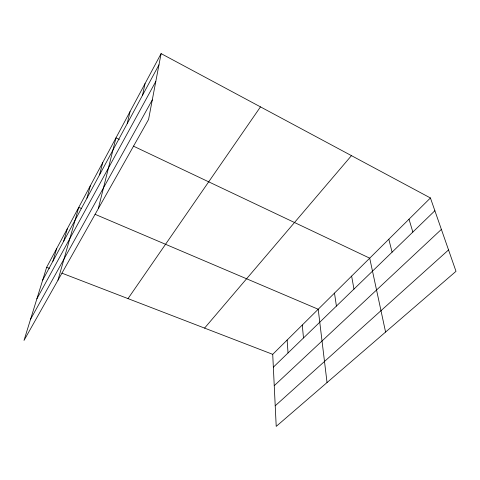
<?xml version="1.0" encoding="UTF-8"?>
<svg xmlns="http://www.w3.org/2000/svg" width="480" height="480" viewBox="0 0 480 480"><rect width="100%" height="100%" fill="white"/><g stroke="black" fill="none" stroke-linecap="round" stroke-linejoin="round"><path stroke-width="0.72" d="M161.106 53.61L148.554 119.502L24 340.452L46.65 267.276L161.106 53.61L430.428 197.97L456 271.32L276.216 426.39L272.724 354.342L430.428 197.97M142.542 95.244L145.032 83.616M127.23 123.594L130.026 111.636M98.28 208.68L115.974 137.868L119.31 139.446M99.522 174.888L102.792 162.468M86.946 198.168L90.408 185.586M57.966 280.2L78.744 207.36L81.462 208.512M63.66 241.278L67.422 228.498M52.86 261.276L56.742 248.436M42.666 280.146L158.97 64.836M36.876 298.848L155.808 81.42M30.54 319.314L152.28 99.942M128.016 298.608L260.478 106.878M204.582 328.098L351.456 155.64M273.348 367.164L434.874 210.726M274.242 385.686L441.378 229.38M275.214 405.792L448.542 249.936M46.65 267.276L49.446 268.35M62.022 273.198L272.724 354.342M95.058 214.296L318.204 309.246L327.036 382.554M133.326 146.094L369.708 258.174L385.584 332.058M409.014 219.204L412.848 232.056M388.806 239.238L392.094 252.162M351.624 276.108L353.964 289.086M334.482 293.106L336.414 306.084M302.274 325.038L303.492 337.968M287.136 340.05L288.036 352.932"/></g></svg>
